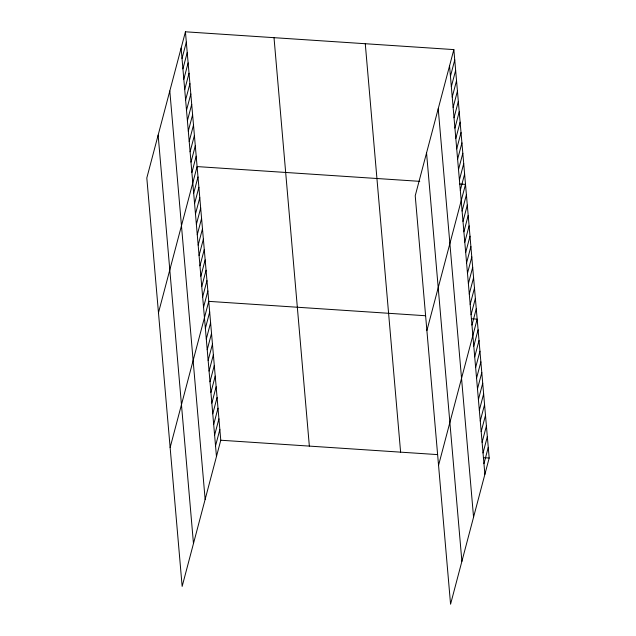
<?xml version="1.0" encoding="UTF-8"?>
<svg xmlns="http://www.w3.org/2000/svg" width="636" height="636" viewBox="0 0 636 636"><rect width="100%" height="100%" fill="white"/><g stroke="black" fill="none" stroke-linecap="round" stroke-linejoin="round"><path stroke-width="0.95" d="M185.434 31.8L146.813 177.969L182.15 586.4L220.772 440.231L185.434 31.8L453.85 49.6L489.187 458.031L450.566 604.2L415.228 195.769L453.85 49.6M182.023 58.464L186.332 42.167M182.922 68.831L187.23 52.534M183.82 79.198L188.129 62.9M184.718 89.565L189.019 73.275M185.617 99.932L189.918 83.642M186.507 110.306L190.816 94.009M187.405 120.673L191.714 104.376M188.304 131.04L192.613 114.742M189.202 141.407L193.503 125.109M190.1 151.773L194.401 135.476M190.999 162.14L195.3 145.843M191.889 172.507L196.198 156.218M158.475 312.753L197.096 166.584L419.76 181.347M193.686 193.249L197.995 176.951M194.584 203.615L198.885 187.318M195.483 213.982L199.784 197.685M196.381 224.349L200.682 208.052M197.271 234.716L201.58 218.418M198.17 245.083L202.479 228.785M199.068 255.449L203.377 239.16M199.966 265.816L204.267 249.527M200.865 276.191L205.166 259.893M201.763 286.558L206.064 270.26M202.653 296.925L206.962 280.627M203.552 307.291L207.861 290.994M170.138 447.537L208.759 301.361L425.579 315.742M205.372 328.343L209.681 312.045M206.303 339.02L210.603 322.73M207.225 349.705L211.526 333.407M208.147 360.389L212.456 344.092M209.069 371.066L213.378 354.769M209.999 381.751L214.3 365.454M210.921 392.436L215.222 376.138M211.844 403.113L216.153 386.815M212.766 413.798L217.075 397.5M213.696 424.474L217.997 408.185M214.618 435.159L218.919 418.862M215.54 445.844L219.849 429.546M450.439 76.264L454.748 59.967M451.337 86.631L455.646 70.334M452.236 96.998L456.537 80.7M453.134 107.365L457.435 91.075M454.032 117.74L458.333 101.442M454.923 128.106L459.232 111.809M455.821 138.473L460.13 122.176M456.72 148.84L461.028 132.542M457.618 159.207L461.919 142.909M458.516 169.574L462.817 153.276M459.415 179.94L463.716 163.643M460.305 190.307L464.614 174.018M426.891 330.553L465.512 184.384L459.669 183.995M462.102 211.049L466.411 194.751M463 221.415L467.301 205.118M463.898 231.782L468.199 215.485M464.797 242.149L469.098 225.852M465.687 252.516L469.996 236.218M466.586 262.883L470.894 246.585M467.484 273.249L471.793 256.96M468.382 283.624L472.683 267.327M469.281 293.991L473.582 277.694M470.179 304.358L474.48 288.06M471.069 314.725L475.378 298.427M471.968 325.091L476.277 308.794M438.554 465.337L477.175 319.161L471.332 318.779M473.788 346.143L478.097 329.846M474.718 356.82L479.019 340.53M475.641 367.505L479.942 351.207M476.563 378.189L480.872 361.892M477.485 388.866L481.794 372.577M478.415 399.551L482.716 383.254M479.337 410.236L483.638 393.938M480.26 420.913L484.568 404.623M481.182 431.598L485.491 415.3M482.112 442.282L486.413 425.985M483.034 452.959L487.335 436.662M483.956 463.644L488.265 447.347M220.772 440.231L437.6 454.605M483.344 457.642L489.187 458.031M449.541 65.898L484.878 474.329M438.22 108.756L473.558 517.187M426.549 152.91L461.887 561.342M365.271 43.725L400.608 452.156M274.013 37.675L309.35 446.106M181.125 48.098L216.463 456.521M169.804 90.956L205.142 499.379M158.141 135.11L193.471 543.542"/></g></svg>
